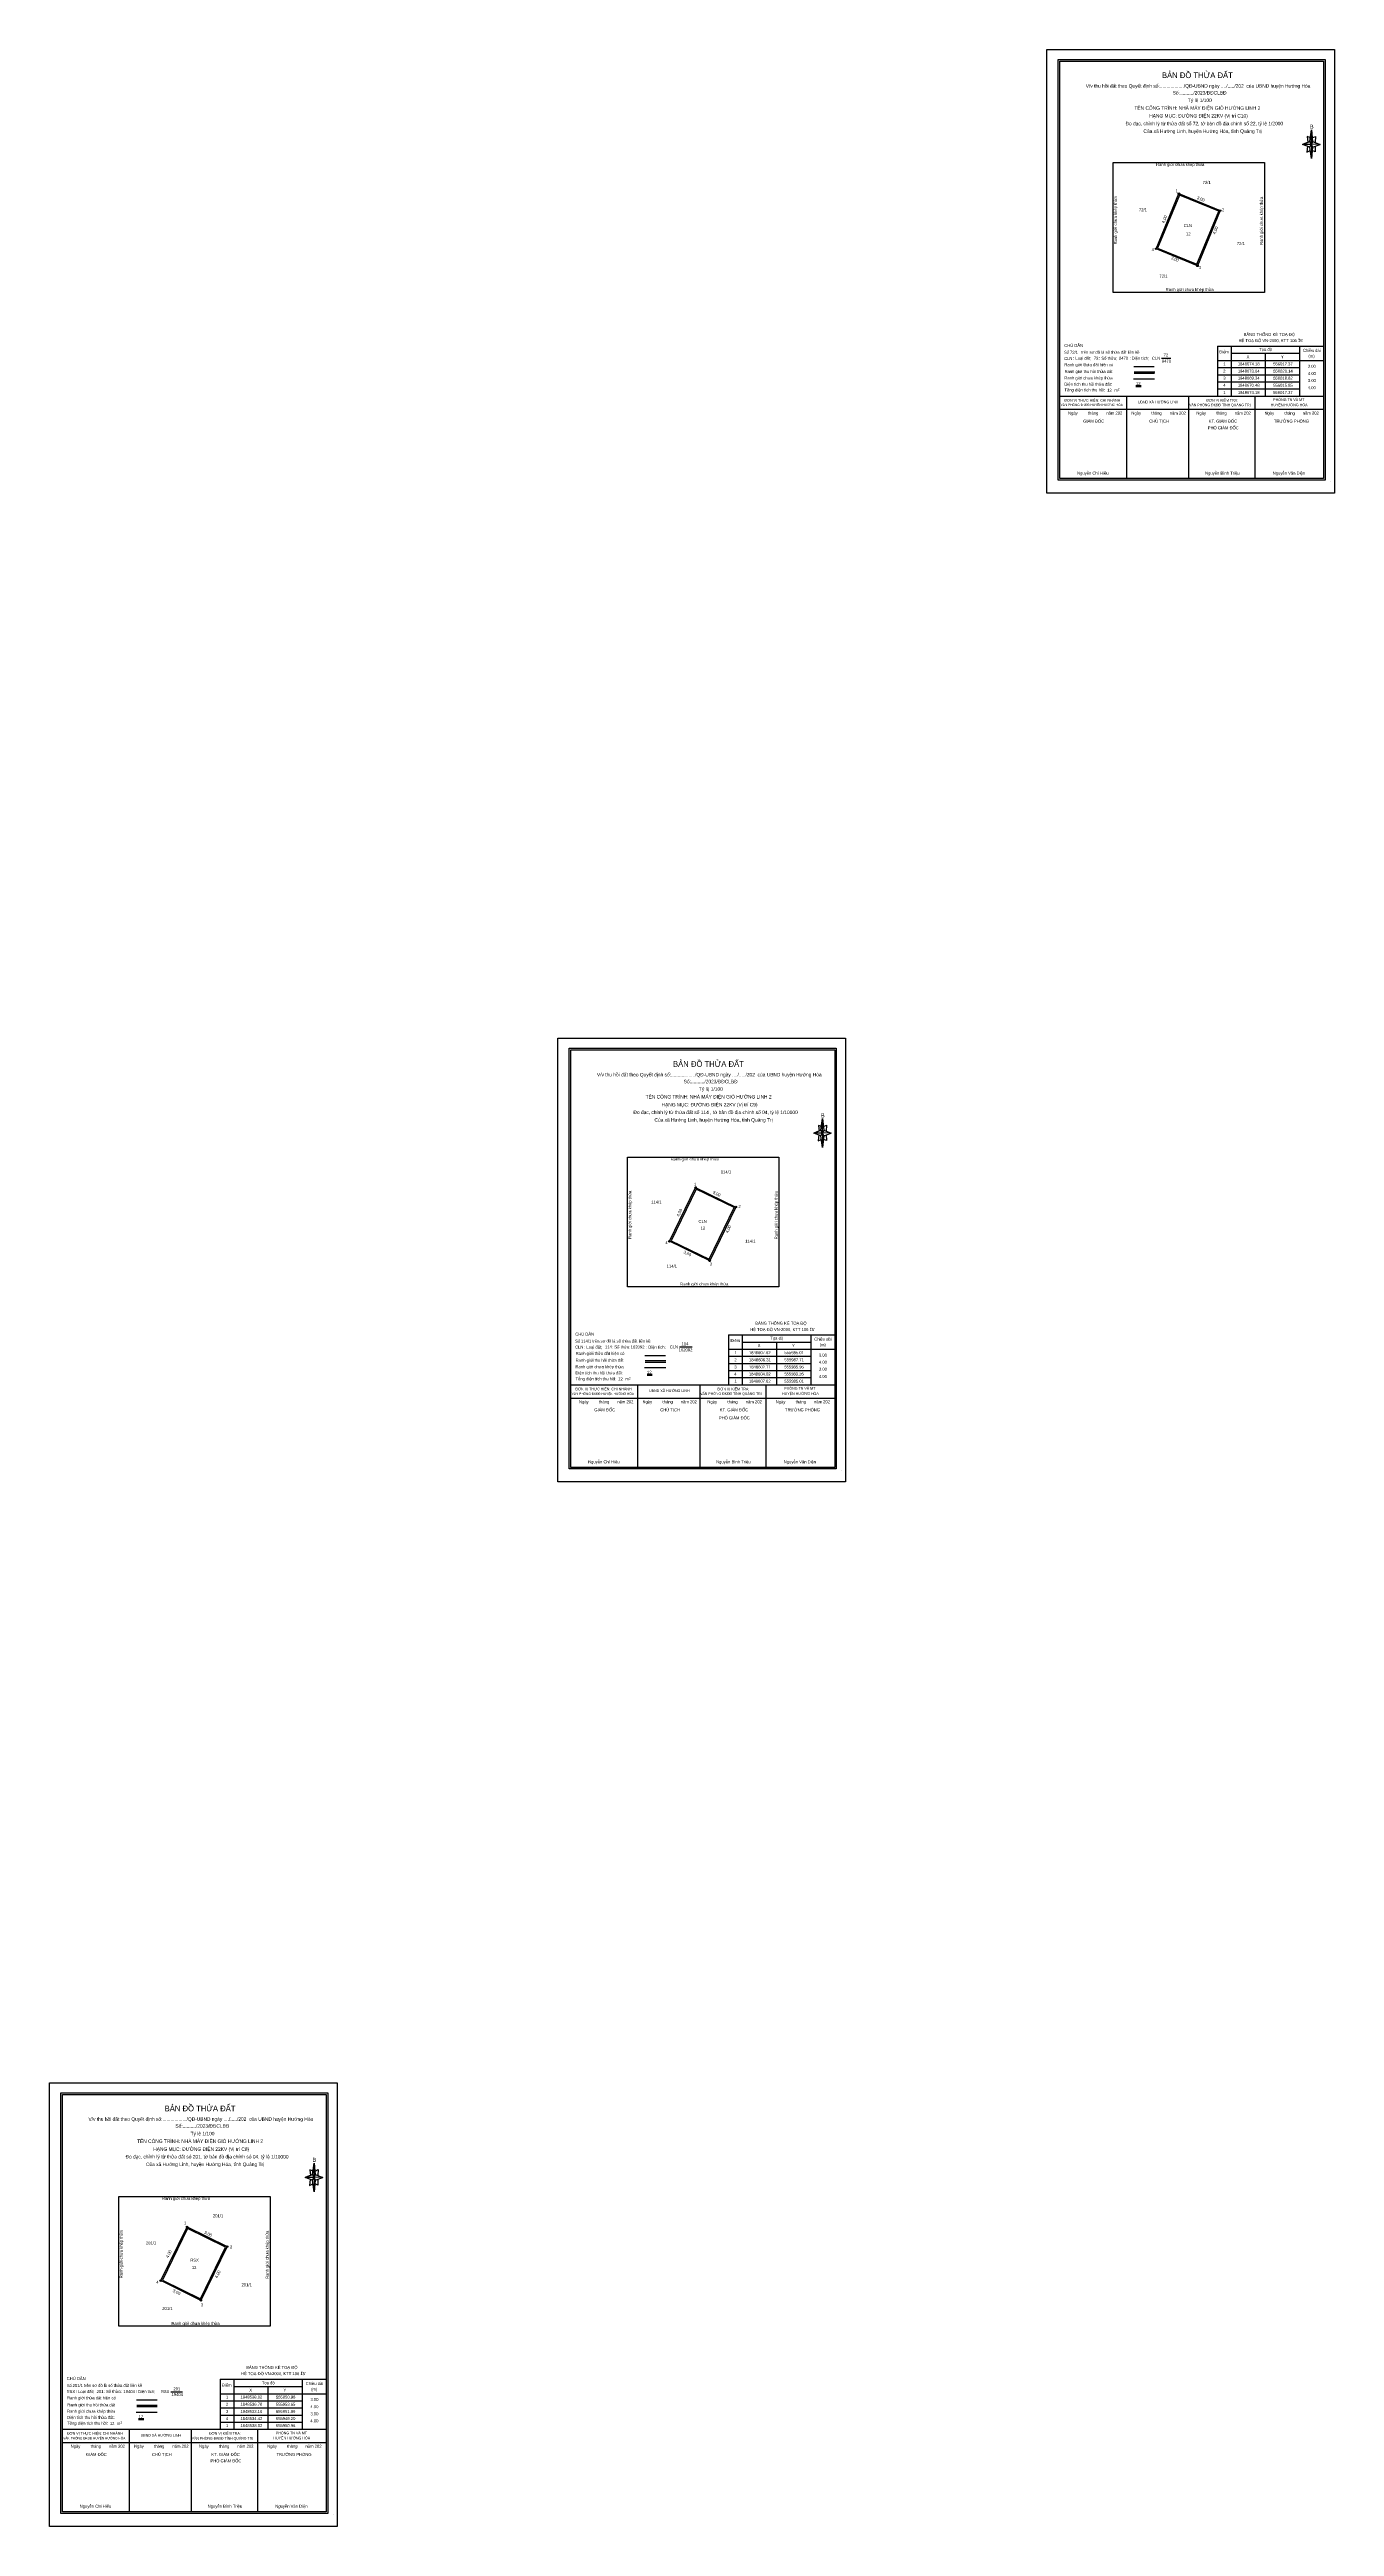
# Model space of a CAD drawing. Extents: x 554477 to 556972, y 1848154 to 1850269.
# Drawn here: x 555941.8 to 556027.8, y 1848518 to 1848683.8 of the extents above; entities that cross this region are included whole.
import ezdxf

# ---------------------------------------------------------------- set-up
doc = ezdxf.new("R2010")
doc.units = 0
for name, color, linetype in [('Level 10', 7, 'Continuous'), ('Level 13', 7, 'Continuous'), ('Level 16', 7, 'Continuous'), ('Level 18', 7, 'Continuous'), ('Level 2', 7, 'Continuous'), ('Level 21', 7, 'Continuous'), ('Level 27', 7, 'Continuous'), ('Level 5', 7, 'Continuous'), ('Level 55', 7, 'Continuous'), ('Level 56', 7, 'Continuous'), ('Level 6', 7, 'Continuous'), ('Level 67', 7, 'Continuous'), ('Level 68', 7, 'Continuous'), ('Level 73', 7, 'Continuous')]:
    doc.layers.add(name, color=color, linetype=linetype)

msp = doc.modelspace()

# ---------------------------------------------------------------- linework, layer by layer
at = {"layer": 'Level 10'}
for points in [[(556020.14, 1848673.04), (556018.62, 1848669.34), (556015.85, 1848670.48), (556017.37, 1848674.18), (556020.14, 1848673.04)], [(555987.71, 1848606.31), (555985.96, 1848602.71), (555983.26, 1848604.02), (555985.01, 1848607.62), (555987.71, 1848606.31)], [(555953.65, 1848536.7), (555951.89, 1848533.1), (555949.2, 1848534.42), (555950.96, 1848538.02), (555953.65, 1848536.7)]]:
    msp.add_lwpolyline(points, dxfattribs=at)
at = {"layer": 'Level 13'}
msp.add_line((555949.88, 1848526.98), (555950.65, 1848526.98), dxfattribs=at)
for points in [[(556016.21, 1848663.15), (556016.84, 1848663.15)], [(555983.94, 1848596.94), (555984.78, 1848596.94)]]:
    msp.add_lwpolyline(points, dxfattribs=at)
at = {"layer": 'Level 16'}
for p, q in [((556014.37, 1848662.24), (556015.76, 1848662.24)), ((555981.64, 1848596.03), (555983.02, 1848596.03)), ((555947.59, 1848526.08), (555948.97, 1848526.08))]:
    msp.add_line(p, q, dxfattribs=at)
for points in [[(556020.04, 1848673), (556017.41, 1848674.08), (556015.95, 1848670.53), (556018.58, 1848669.45), (556020.04, 1848673)], [(556015.74, 1848661.75), (556014.34, 1848661.75)], [(555987.6, 1848606.27), (555985.05, 1848607.51), (555983.37, 1848604.06), (555985.92, 1848602.82), (555987.6, 1848606.27)], [(555983.01, 1848595.54), (555981.6, 1848595.54)], [(555956.53, 1848531.36), (555946.4, 1848531.36), (555946.4, 1848540.05), (555956.53, 1848540.05), (555956.53, 1848531.36)], [(555953.54, 1848536.66), (555950.99, 1848537.91), (555949.31, 1848534.46), (555951.86, 1848533.21), (555953.54, 1848536.66)], [(555948.96, 1848525.6), (555947.56, 1848525.6)]]:
    msp.add_lwpolyline(points, dxfattribs=at)
at = {"layer": 'Level 2'}
for points in [[(556008.54, 1848683.82), (556027.79, 1848683.82), (556027.79, 1848654.11), (556008.54, 1848654.11)], [(555975.8, 1848617.61), (555995.05, 1848617.61), (555995.05, 1848587.9), (555975.8, 1848587.9)], [(555941.75, 1848547.67), (555961.01, 1848547.67), (555961.01, 1848517.96), (555941.75, 1848517.96)]]:
    msp.add_lwpolyline(points, close=True, dxfattribs=at)
at = {"layer": 'Level 21'}
for centre in [(556017.37, 1848674.18), (556020.14, 1848673.04), (556020.14, 1848673.04), (556015.85, 1848670.48), (556018.62, 1848669.34), (555985.01, 1848607.62), (555987.71, 1848606.31), (555987.71, 1848606.31), (555983.26, 1848604.02), (555985.96, 1848602.71), (555950.96, 1848538.02), (555953.65, 1848536.7), (555953.65, 1848536.7), (555949.2, 1848534.42), (555951.89, 1848533.1)]:
    msp.add_circle(centre, 0.05, dxfattribs=at)
at = {"layer": 'Level 27'}
for p, q in [((556027.06, 1848664.48), (556027.06, 1848660.62)), ((556027.06, 1848664.48), (556027.06, 1848660.62)), ((556019.95, 1848663.97), (556027.06, 1848663.97)), ((556019.95, 1848663.97), (556019.95, 1848660.62)), ((556019.95, 1848663.01), (556027.06, 1848663.01)), ((556020.87, 1848663.97), (556020.87, 1848660.62)), ((556020.87, 1848663.49), (556025.46, 1848663.49)), ((556023.16, 1848663.49), (556023.16, 1848660.62)), ((556025.46, 1848663.97), (556025.46, 1848660.62)), ((556019.95, 1848662.53), (556025.46, 1848662.53)), ((556019.95, 1848662.05), (556025.46, 1848662.05)), ((556019.95, 1848661.58), (556025.46, 1848661.58)), ((556019.95, 1848661.1), (556025.46, 1848661.1)), ((556019.95, 1848660.62), (556027.06, 1848660.62)), ((556019.95, 1848660.62), (556027.06, 1848660.62)), ((555994.33, 1848598.27), (555994.33, 1848594.41)), ((555994.33, 1848598.27), (555994.33, 1848594.41)), ((555987.21, 1848597.76), (555994.33, 1848597.76)), ((555987.21, 1848597.76), (555987.21, 1848594.41)), ((555987.21, 1848596.8), (555994.33, 1848596.8)), ((555988.13, 1848597.76), (555988.13, 1848594.41)), ((555988.13, 1848597.27), (555992.72, 1848597.27)), ((555990.43, 1848597.27), (555990.43, 1848594.41)), ((555992.72, 1848597.76), (555992.72, 1848594.41)), ((555987.21, 1848596.32), (555992.72, 1848596.32)), ((555987.21, 1848595.84), (555992.72, 1848595.84)), ((555987.21, 1848595.37), (555992.72, 1848595.37)), ((555987.21, 1848594.89), (555992.72, 1848594.89)), ((555987.21, 1848594.41), (555994.33, 1848594.41)), ((555987.21, 1848594.41), (555994.33, 1848594.41)), ((555953.17, 1848527.82), (555960.28, 1848527.82)), ((555953.17, 1848527.82), (555953.17, 1848524.47)), ((555953.17, 1848526.85), (555960.28, 1848526.85)), ((555954.09, 1848527.82), (555954.09, 1848524.47)), ((555954.09, 1848527.33), (555958.68, 1848527.33)), ((555956.38, 1848527.33), (555956.38, 1848524.47)), ((555958.68, 1848527.82), (555958.68, 1848524.47)), ((555960.28, 1848528.32), (555960.28, 1848524.47)), ((555960.28, 1848528.32), (555960.28, 1848524.47)), ((555953.17, 1848526.38), (555958.68, 1848526.38)), ((555953.17, 1848525.9), (555958.68, 1848525.9)), ((555953.17, 1848525.42), (555958.68, 1848525.42)), ((555953.17, 1848524.95), (555958.68, 1848524.95)), ((555953.17, 1848524.47), (555960.28, 1848524.47)), ((555953.17, 1848524.47), (555960.28, 1848524.47))]:
    msp.add_line(p, q, dxfattribs=at)
at = {"layer": 'Level 56'}
for points in [[(556012.97, 1848676.26), (556023.1, 1848676.26), (556023.1, 1848667.56), (556012.97, 1848667.56)], [(555980.46, 1848609.66), (555990.59, 1848609.66), (555990.59, 1848600.97), (555980.46, 1848600.97)]]:
    msp.add_lwpolyline(points, close=True, dxfattribs=at)
at = {"layer": 'Level 67'}
for p, q in [((556026.19, 1848677.91), (556025.97, 1848677.99)), ((556025.97, 1848677.99), (556026.01, 1848677.61)), ((556026.15, 1848677.67), (556026.25, 1848678.45)), ((556026.31, 1848677.91), (556026.53, 1848678.01)), ((556026.53, 1848678.01), (556026.49, 1848677.61)), ((556026.15, 1848677.67), (556025.66, 1848677.47)), ((556025.66, 1848677.47), (556026.15, 1848677.67)), ((556026.15, 1848677.29), (556025.66, 1848677.47)), ((556026.25, 1848677.47), (556025.66, 1848677.47)), ((556025.99, 1848677.35), (556025.95, 1848676.96)), ((556025.95, 1848676.96), (556026.17, 1848677.06)), ((556026.25, 1848677.47), (556026.15, 1848677.67)), ((556026.15, 1848677.67), (556026.33, 1848677.29)), ((556026.83, 1848677.47), (556026.25, 1848677.49)), ((556026.25, 1848677.49), (556026.25, 1848677.47)), ((556026.25, 1848677.47), (556026.33, 1848677.29)), ((556026.33, 1848677.29), (556026.25, 1848676.52)), ((556026.51, 1848676.98), (556026.31, 1848677.06)), ((556026.33, 1848677.67), (556026.83, 1848677.47)), ((556026.33, 1848677.29), (556026.83, 1848677.47)), ((556026.33, 1848677.29), (556026.83, 1848677.47)), ((556026.49, 1848677.35), (556026.51, 1848676.98)), ((556014.35, 1848662.59), (556015.73, 1848662.59)), ((556014.37, 1848662.15), (556015.75, 1848662.15)), ((556014.49, 1848661.33), (556014.84, 1848661.33)), ((556014.5, 1848661.26), (556014.85, 1848661.26)), ((556009.4, 1848660.62), (556027.06, 1848660.62)), ((556009.4, 1848659.73), (556027.06, 1848659.73)), ((556013.88, 1848655.09), (556013.88, 1848660.62)), ((556018.05, 1848655.09), (556018.05, 1848660.62)), ((556022.48, 1848655.09), (556022.48, 1848660.62)), ((556027.55, 1848654.88), (556027.55, 1848654.88)), ((556027.55, 1848654.88), (556027.55, 1848654.88)), ((556027.55, 1848654.88), (556027.55, 1848654.88)), ((555993.41, 1848611.46), (555992.92, 1848611.26)), ((555992.92, 1848611.26), (555993.41, 1848611.46)), ((555993.45, 1848611.7), (555993.24, 1848611.78)), ((555993.24, 1848611.78), (555993.28, 1848611.4)), ((555993.41, 1848611.46), (555993.51, 1848612.24)), ((555993.51, 1848611.26), (555993.41, 1848611.46)), ((555993.41, 1848611.46), (555993.59, 1848611.08)), ((555993.57, 1848611.7), (555993.79, 1848611.8)), ((555993.59, 1848611.46), (555994.09, 1848611.26)), ((555993.79, 1848611.8), (555993.75, 1848611.4)), ((555993.41, 1848611.08), (555992.92, 1848611.26)), ((555993.51, 1848611.26), (555992.92, 1848611.26)), ((555993.26, 1848611.14), (555993.22, 1848610.75)), ((555993.22, 1848610.75), (555993.43, 1848610.84)), ((555994.09, 1848611.26), (555993.51, 1848611.28)), ((555993.51, 1848611.28), (555993.51, 1848611.26)), ((555993.51, 1848611.26), (555993.59, 1848611.08)), ((555993.59, 1848611.08), (555993.51, 1848610.31)), ((555993.77, 1848610.76), (555993.57, 1848610.84)), ((555993.59, 1848611.08), (555994.09, 1848611.26)), ((555993.59, 1848611.08), (555994.09, 1848611.26)), ((555993.75, 1848611.14), (555993.77, 1848610.76)), ((555981.62, 1848596.37), (555982.99, 1848596.37)), ((555981.64, 1848595.93), (555983.01, 1848595.93)), ((555981.76, 1848595.12), (555982.11, 1848595.12)), ((555981.77, 1848595.05), (555982.11, 1848595.05)), ((555976.66, 1848594.41), (555994.33, 1848594.41)), ((555976.66, 1848593.52), (555994.33, 1848593.52)), ((555981.15, 1848588.88), (555981.15, 1848594.41)), ((555985.31, 1848588.88), (555985.31, 1848594.41)), ((555989.74, 1848588.88), (555989.74, 1848594.41)), ((555994.81, 1848588.67), (555994.81, 1848588.67)), ((555994.81, 1848588.67), (555994.81, 1848588.67)), ((555994.81, 1848588.67), (555994.81, 1848588.67)), ((555959.41, 1848541.76), (555959.19, 1848541.84)), ((555959.19, 1848541.84), (555959.23, 1848541.46)), ((555959.37, 1848541.52), (555959.47, 1848542.29)), ((555959.53, 1848541.76), (555959.75, 1848541.86)), ((555959.75, 1848541.86), (555959.71, 1848541.46)), ((555959.37, 1848541.52), (555958.87, 1848541.32)), ((555958.87, 1848541.32), (555959.37, 1848541.52)), ((555959.37, 1848541.14), (555958.87, 1848541.32)), ((555959.47, 1848541.32), (555958.87, 1848541.32)), ((555959.21, 1848541.2), (555959.17, 1848540.8)), ((555959.17, 1848540.8), (555959.39, 1848540.9)), ((555959.47, 1848541.32), (555959.37, 1848541.52)), ((555959.37, 1848541.52), (555959.55, 1848541.14)), ((555960.05, 1848541.32), (555959.47, 1848541.34)), ((555959.47, 1848541.34), (555959.47, 1848541.32)), ((555959.47, 1848541.32), (555959.55, 1848541.14)), ((555959.55, 1848541.14), (555959.47, 1848540.37)), ((555959.73, 1848540.82), (555959.53, 1848540.9)), ((555959.55, 1848541.52), (555960.05, 1848541.32)), ((555959.55, 1848541.14), (555960.05, 1848541.32)), ((555959.55, 1848541.14), (555960.05, 1848541.32)), ((555959.71, 1848541.2), (555959.73, 1848540.82)), ((555947.57, 1848526.43), (555948.95, 1848526.43)), ((555947.59, 1848525.99), (555948.97, 1848525.99)), ((555947.71, 1848525.18), (555948.06, 1848525.18)), ((555947.72, 1848525.11), (555948.06, 1848525.11)), ((555942.62, 1848524.47), (555960.28, 1848524.47)), ((555942.62, 1848523.58), (555960.28, 1848523.58)), ((555947.1, 1848518.94), (555947.1, 1848524.47)), ((555951.27, 1848518.94), (555951.27, 1848524.47)), ((555955.7, 1848518.94), (555955.7, 1848524.47)), ((555960.77, 1848518.73), (555960.77, 1848518.73)), ((555960.77, 1848518.73), (555960.77, 1848518.73)), ((555960.77, 1848518.73), (555960.77, 1848518.73))]:
    msp.add_line(p, q, dxfattribs=at)
for points in [[(556009.29, 1848683.15), (556027.17, 1848683.15), (556027.17, 1848654.98), (556009.29, 1848654.98)], [(556009.4, 1848683.04), (556027.06, 1848683.04), (556027.06, 1848655.09), (556009.4, 1848655.09)], [(556026.25, 1848678.45), (556026.33, 1848677.67), (556026.25, 1848677.47)], [(556026.25, 1848677.47), (556026.25, 1848676.52), (556026.15, 1848677.29)], [(555976.55, 1848616.94), (555994.43, 1848616.94), (555994.43, 1848588.77), (555976.55, 1848588.77)], [(555976.66, 1848616.83), (555994.33, 1848616.83), (555994.33, 1848588.88), (555976.66, 1848588.88)], [(555993.51, 1848612.24), (555993.59, 1848611.46), (555993.51, 1848611.26)], [(555993.51, 1848611.26), (555993.51, 1848610.31), (555993.41, 1848611.08)], [(555942.51, 1848547), (555960.39, 1848547), (555960.39, 1848518.83), (555942.51, 1848518.83)], [(555942.62, 1848546.89), (555960.28, 1848546.89), (555960.28, 1848518.93), (555942.62, 1848518.93)], [(555959.47, 1848542.29), (555959.55, 1848541.52), (555959.47, 1848541.32)], [(555959.47, 1848541.32), (555959.47, 1848540.37), (555959.37, 1848541.14)]]:
    msp.add_lwpolyline(points, close=True, dxfattribs=at)

# ---------------------------------------------------------------- texts
at = {"layer": 'Level 13'}
for s, p in [('CLN ', (556015.57, 1848663.05)), ('8470', (556016.23, 1848662.86)), ('72', (556016.35, 1848663.27)), ('CLN ', (555983.29, 1848596.84)), ('162092', (555983.88, 1848596.65)), ('114', (555984.07, 1848597.06)), ('RSX', (555949.21, 1848526.89)), ('19404', (555949.92, 1848526.69)), ('201', (555950.05, 1848527.07))]:
    msp.add_text(s, height=0.2, dxfattribs=at).set_placement(p)
at = {"layer": 'Level 18'}
for s, p in [('CLN', (556017.7, 1848671.93)), ('CLN', (555985.21, 1848605.25)), ('RSX', (555951.18, 1848535.69))]:
    msp.add_text(s, height=0.2, dxfattribs=at).set_placement(p)
at = {"layer": 'Level 21'}
for s, p in [('1', (556017.15, 1848674.27)), ('2', (556020.26, 1848672.99)), ('4', (556015.55, 1848670.33)), ('3', (556018.71, 1848669.12)), ('1', (555984.91, 1848607.74)), ('1', (555984.91, 1848607.74)), ('2', (555987.88, 1848606.25)), ('4', (555982.99, 1848603.83)), ('3', (555985.96, 1848602.39)), ('1', (555950.76, 1848538.18)), ('1', (555950.76, 1848538.18)), ('2', (555953.84, 1848536.57)), ('4', (555948.9, 1848534.22)), ('3', (555951.89, 1848532.7))]:
    msp.add_text(s, height=0.2, dxfattribs=at).set_placement(p)
at = {"layer": 'Level 27'}
for s, p in [('Điểm', (556020.08, 1848663.48)), ('1', (556020.35, 1848662.67)), ('1848674.18', (556021.32, 1848662.67)), ('X', (556021.91, 1848663.15)), ('Tọa độ', (556022.75, 1848663.64)), ('556017.37', (556023.69, 1848662.67)), ('Y', (556024.21, 1848663.15)), ('Chiều dài', (556025.69, 1848663.58)), ('(m)', (556026.05, 1848663.2)), ('4', (556020.34, 1848661.24)), ('2', (556020.34, 1848662.19)), ('3', (556020.35, 1848661.72)), ('1848673.04', (556021.32, 1848662.19)), ('1848669.34', (556021.32, 1848661.72)), ('1848670.48', (556021.32, 1848661.24)), ('556020.14', (556023.69, 1848662.19)), ('556018.62', (556023.69, 1848661.72)), ('556015.85', (556023.69, 1848661.24)), ('4.00', (556026.01, 1848662.03)), ('4.00', (556026.01, 1848661.08)), ('3.00', (556026.01, 1848662.51)), ('3.00', (556026.01, 1848661.56)), ('1', (556020.35, 1848660.76)), ('1848674.18', (556021.32, 1848660.76)), ('556017.37', (556023.69, 1848660.76)), ('Điểm', (555987.35, 1848597.27)), ('1', (555987.62, 1848596.46)), ('1848607.62', (555988.58, 1848596.46)), ('X', (555989.17, 1848596.94)), ('Tọa độ', (555990.02, 1848597.43)), ('555985.01', (555990.96, 1848596.46)), ('Y', (555991.47, 1848596.94)), ('Chiều dài', (555992.96, 1848597.37)), ('3.00', (555993.27, 1848596.3)), ('(m)', (555993.32, 1848596.99)), ('4', (555987.6, 1848595.03)), ('2', (555987.61, 1848595.98)), ('3', (555987.61, 1848595.5)), ('1', (555987.62, 1848594.55)), ('1848604.02', (555988.58, 1848595.03)), ('1848607.62', (555988.58, 1848594.55)), ('1848606.31', (555988.59, 1848595.98)), ('1848602.71', (555988.59, 1848595.5)), ('555985.96', (555990.95, 1848595.5)), ('555983.26', (555990.95, 1848595.03)), ('555987.71', (555990.96, 1848595.98)), ('555985.01', (555990.96, 1848594.55)), ('4.00', (555993.27, 1848595.82)), ('3.00', (555993.27, 1848595.35)), ('4.00', (555993.27, 1848594.87)), ('Điểm', (555953.3, 1848527.32)), ('X', (555955.13, 1848526.99)), ('Tọa độ', (555955.97, 1848527.48)), ('Y', (555957.42, 1848526.99)), ('Chiều dài', (555958.91, 1848527.43)), ('(m)', (555959.27, 1848527.05)), ('2', (555953.56, 1848526.04)), ('4', (555953.56, 1848525.08)), ('3', (555953.57, 1848525.56)), ('1', (555953.57, 1848526.52)), ('1848538.02', (555954.54, 1848526.52)), ('1848536.70', (555954.54, 1848526.04)), ('1848533.10', (555954.54, 1848525.56)), ('1848534.42', (555954.54, 1848525.08)), ('555950.96', (555956.91, 1848526.52)), ('555953.65', (555956.91, 1848526.04)), ('555951.89', (555956.91, 1848525.56)), ('555949.20', (555956.91, 1848525.08)), ('3.00', (555959.22, 1848526.36)), ('4.00', (555959.22, 1848525.88)), ('3.00', (555959.22, 1848525.4)), ('4.00', (555959.22, 1848524.93)), ('1', (555953.57, 1848524.61)), ('1848538.02', (555954.54, 1848524.61)), ('555950.96', (555956.91, 1848524.61))]:
    msp.add_text(s, height=0.2, dxfattribs=at).set_placement(p)
at = {"layer": 'Level 5'}
for s, rotation, p in [('3,00', 337.623, (556018.56, 1848673.83)), ('3,00', 337.623, (556018.56, 1848673.83)), ('4,00', 67.6243, (556016.4, 1848672.17)), ('4,00', 67.6243, (556016.4, 1848672.17)), ('4,00', 67.6243, (556019.81, 1848671.43)), ('4,00', 67.6243, (556019.81, 1848671.43)), ('3,00', 337.623, (556016.82, 1848669.8)), ('3,00', 337.623, (556016.82, 1848669.8)), ('3,00', 334.0576, (555986.14, 1848607.23)), ('3,00', 334.0576, (555986.14, 1848607.23)), ('4,00', 64.057, (555983.9, 1848605.65)), ('4,00', 64.057, (555983.9, 1848605.65)), ('4,00', 64.057, (555987.18, 1848604.55)), ('4,00', 64.057, (555987.18, 1848604.55)), ('3,00', 334.0576, (555984.18, 1848603.23)), ('3,00', 334.0576, (555984.18, 1848603.23)), ('3,00', 333.9278, (555952.09, 1848537.58)), ('3,00', 333.9278, (555952.09, 1848537.58)), ('4,00', 63.9276, (555949.71, 1848535.92)), ('4,00', 63.9276, (555949.71, 1848535.92)), ('4,00', 63.9282, (555952.99, 1848534.56)), ('4,00', 63.9282, (555952.99, 1848534.56)), ('3,00', 333.9261, (555949.98, 1848533.68)), ('3,00', 333.9261, (555949.98, 1848533.68))]:
    msp.add_text(s, height=0.2, rotation=rotation, dxfattribs=at).set_placement(p)
for p in [(556017.85, 1848671.38), (555985.35, 1848604.8), (555951.28, 1848535.19)]:
    msp.add_text('12', height=0.2, dxfattribs=at).set_placement(p)
at = {"layer": 'Level 55'}
for p in [(556013.22, 1848670.77), (555980.71, 1848604.18), (555946.65, 1848534.57)]:
    msp.add_text('Ranh giới chưa khép thửa', height=0.2, rotation=90, dxfattribs=at).set_placement(p)
at = {"layer": 'Level 56'}
for p in [(556015.85, 1848676.02), (556016.49, 1848667.65), (555983.34, 1848609.43), (555983.99, 1848601.06), (555949.28, 1848539.82), (555949.92, 1848531.45)]:
    msp.add_text('Ranh giới chưa khép thửa', height=0.2, dxfattribs=at).set_placement(p)
for p in [(556023, 1848670.74), (555990.5, 1848604.15), (555956.43, 1848534.54)]:
    msp.add_text('Ranh giới chưa khép thửa', height=0.2, rotation=90, dxfattribs=at).set_placement(p)
at = {"layer": 'Level 6'}
for p in [(556017.85, 1848671.38), (555985.35, 1848604.8), (555951.28, 1848535.19)]:
    msp.add_text('12', height=0.2, dxfattribs=at).set_placement(p)
at = {"layer": 'Level 67'}
for s, height, p in [('V/v thu hồi đất theo Quyết định số:................../QĐ-UBND ngày ..../...../202  của UBND huyện Hướng Hóa', 0.23392, (556011.14, 1848681.27)), ('BẢN ĐỒ THỬA ĐẤT', 0.384, (556016.24, 1848681.91)), ('Số:........../2023/ĐĐCLBĐ', 0.2339, (556016.96, 1848680.81)), ('TÊN CÔNG TRÌNH: NHÀ MÁY ĐIỆN GIÓ HƯỚNG LINH 2', 0.2339, (556014.4, 1848679.79)), ('HẠNG MỤC: ĐƯỜNG ĐIỆN 22KV (Vị trí C10)', 0.2339, (556015.39, 1848679.27)), ('Tỷ lệ 1/100', 0.2339, (556017.98, 1848680.31)), ('Đo đạc, chỉnh lý từ thửa đất số 72, tờ bản đồ địa chính số 22, tỷ lệ 1/2000', 0.2339, (556013.8, 1848678.75)), ('Của xã Hướng Linh, huyện Hướng Hóa, tỉnh Quảng Trị', 0.2339, (556015, 1848678.24)), ('B', 0.274, (556026.14, 1848678.52)), ("HỆ TOẠ ĐỘ VN-2000, KTT 106 15'", 0.2, (556021.37, 1848664.23)), ('BẢNG THỐNG KÊ TOẠ ĐỘ', 0.2, (556021.71, 1848664.64)), ('o', 0.139, (556025.38, 1848664.38)), ('CHÚ DẪN', 0.2, (556009.7, 1848663.91)), ('Ranh giới thửa đất hiện có', 0.2, (556009.71, 1848662.62)), ('Tổng diện tích thu hồi:', 0.2, (556009.71, 1848660.93)), ('Ranh giới chưa khép thửa', 0.2, (556009.71, 1848661.73)), ('Diện tích thu hồi thửa đất:', 0.2, (556009.71, 1848661.31)), ('Ranh giới thu hồi thửa đất', 0.2, (556009.72, 1848662.16)), ('VĂN PHÒNG ĐKĐĐ HUYỆN HƯỚNG HÓA', 0.1541, (556009.46, 1848659.95)), ('ĐƠN VỊ THỰC HIỆN: CHI NHÁNH', 0.1754, (556009.7, 1848660.25)), ('Ngày         tháng       năm 202', 0.2, (556009.95, 1848659.38)), ('Ngày         tháng       năm 202', 0.2, (556014.2, 1848659.38)), ('UBND XÃ HƯỚNG LINH', 0.1754, (556014.63, 1848660.13)), ('VĂN PHÒNG ĐKĐĐ TỈNH QUẢNG TRỊ', 0.1696, (556018.06, 1848659.94)), ('Ngày         tháng       năm 202', 0.2, (556018.55, 1848659.38)), ('ĐƠN VỊ KIỂM TRA:', 0.1754, (556019.21, 1848660.25)), ('Ngày         tháng       năm 202', 0.2, (556023.11, 1848659.38)), ('HUYỆN HƯỚNG HÓA', 0.1754, (556023.53, 1848659.94)), ('PHÒNG TN VÀ MT', 0.1754, (556023.69, 1848660.29)), ('GIÁM ĐỐC', 0.2, (556010.97, 1848658.84)), (' CHỦ TỊCH', 0.2, (556015.31, 1848658.84)), ('PHÓ GIÁM ĐỐC', 0.2, (556019.31, 1848658.39)), ('KT. GIÁM ĐỐC', 0.2, (556019.37, 1848658.84)), ('TRƯỞNG PHÒNG', 0.2, (556023.74, 1848658.84)), ('Nguyễn Chí Hiếu', 0.2, (556010.56, 1848655.36)), ('Nguyễn Bình Triệu', 0.2, (556019.13, 1848655.36)), ('Nguyễn Văn Diện', 0.2, (556023.66, 1848655.36)), ('V/v thu hồi đất theo Quyết định số:................../QĐ-UBND ngày ..../...../202  của UBND huyện Hướng Hóa', 0.23392, (555978.41, 1848615.06)), ('BẢN ĐỒ THỬA ĐẤT', 0.384, (555983.5, 1848615.7)), ('Số:........../2023/ĐĐCLBĐ', 0.2339, (555984.22, 1848614.6)), ('TÊN CÔNG TRÌNH: NHÀ MÁY ĐIỆN GIÓ HƯỚNG LINH 2', 0.2339, (555981.67, 1848613.58)), ('HẠNG MỤC: ĐƯỜNG ĐIỆN 22KV (Vị trí C9)', 0.2339, (555982.74, 1848613.05)), ('Tỷ lệ 1/100', 0.2339, (555985.24, 1848614.1)), ('Đo đạc, chỉnh lý từ thửa đất số 114 , tờ bản đồ địa chính số 04, tỷ lệ 1/10000', 0.2339, (555980.85, 1848612.54)), ('Của xã Hướng Linh, huyện Hướng Hóa, tỉnh Quảng Trị', 0.2339, (555982.26, 1848612.03)), ('B', 0.274, (555993.4, 1848612.31)), ("HỆ TOẠ ĐỘ VN-2000, KTT 106 15'", 0.2, (555988.67, 1848598.01)), ('BẢNG THỐNG KÊ TOẠ ĐỘ', 0.2, (555989.01, 1848598.43)), ('o', 0.139, (555992.68, 1848598.16)), ('CHÚ DẪN', 0.2, (555976.96, 1848597.7)), ('Ranh giới thửa đất hiện có', 0.2, (555976.98, 1848596.41)), ('Tổng diện tích thu hồi:', 0.2, (555976.97, 1848594.71)), ('Ranh giới chưa khép thửa', 0.2, (555976.97, 1848595.52)), ('Diện tích thu hồi thửa đất:', 0.2, (555976.97, 1848595.1)), ('Ranh giới thu hồi thửa đất', 0.2, (555976.98, 1848595.95)), ('VĂN PHÒNG ĐKĐĐ HUYỆN HƯỚNG HÓA', 0.1541, (555976.72, 1848593.73)), ('ĐƠN VỊ THỰC HIỆN: CHI NHÁNH', 0.1754, (555976.97, 1848594.04)), ('Ngày         tháng       năm 202', 0.2, (555977.21, 1848593.17)), ('Ngày         tháng       năm 202', 0.2, (555981.46, 1848593.17)), ('UBND XÃ HƯỚNG LINH', 0.1754, (555981.9, 1848593.92)), ('VĂN PHÒNG ĐKĐĐ TỈNH QUẢNG TRỊ', 0.1696, (555985.32, 1848593.73)), ('Ngày         tháng       năm 202', 0.2, (555985.81, 1848593.17)), ('ĐƠN VỊ KIỂM TRA:', 0.1754, (555986.48, 1848594.04)), ('Ngày         tháng       năm 202', 0.2, (555990.38, 1848593.17)), ('HUYỆN HƯỚNG HÓA', 0.1754, (555990.8, 1848593.73)), ('PHÒNG TN VÀ MT', 0.1754, (555990.95, 1848594.08)), ('GIÁM ĐỐC', 0.2, (555978.23, 1848592.63)), (' CHỦ TỊCH', 0.2, (555982.57, 1848592.63)), ('PHÓ GIÁM ĐỐC', 0.2, (555986.57, 1848592.09)), ('KT. GIÁM ĐỐC', 0.2, (555986.63, 1848592.63)), ('TRƯỞNG PHÒNG', 0.2, (555991, 1848592.63)), ('Nguyễn Chí Hiếu', 0.2, (555977.82, 1848589.15)), ('Nguyễn Bình Triệu', 0.2, (555986.39, 1848589.15)), ('Nguyễn Văn Diện', 0.2, (555990.92, 1848589.15)), ('V/v thu hồi đất theo Quyết định số:................../QĐ-UBND ngày ..../...../202  của UBND huyện Hướng Hóa', 0.23392, (555944.36, 1848545.12)), ('BẢN ĐỒ THỬA ĐẤT', 0.384, (555949.46, 1848545.76)), ('TÊN CÔNG TRÌNH: NHÀ MÁY ĐIỆN GIÓ HƯỚNG LINH 2', 0.2339, (555947.62, 1848543.64)), ('HẠNG MỤC: ĐƯỜNG ĐIỆN 22KV (Vị trí C8)', 0.2339, (555948.7, 1848543.11)), ('Số:........../2023/ĐĐCLBĐ', 0.2339, (555950.18, 1848544.66)), ('Tỷ lệ 1/100', 0.2339, (555951.2, 1848544.15)), ('Đo đạc, chỉnh lý từ thửa đất số 201, tờ bản đồ địa chính số 04, tỷ lệ 1/10000', 0.2339, (555946.84, 1848542.6)), ('Của xã Hướng Linh, huyện Hướng Hóa, tỉnh Quảng Trị', 0.2339, (555948.21, 1848542.09)), ('B', 0.274, (555959.36, 1848542.37)), ('BẢNG THỐNG KÊ TOẠ ĐỘ', 0.2, (555954.92, 1848528.51)), ('CHÚ DẪN', 0.2, (555942.91, 1848527.76)), ("HỆ TOẠ ĐỘ VN-2000, KTT 106 15'", 0.2, (555954.58, 1848528.09)), ('o', 0.139, (555958.59, 1848528.25)), ('Ranh giới thửa đất hiện có', 0.2, (555942.93, 1848526.47)), ('Ranh giới chưa khép thửa', 0.2, (555942.93, 1848525.57)), ('Diện tích thu hồi thửa đất:', 0.2, (555942.93, 1848525.16)), ('Ranh giới thu hồi thửa đất', 0.2, (555942.94, 1848526)), ('VĂN PHÒNG ĐKĐĐ HUYỆN HƯỚNG HÓA', 0.1541, (555942.67, 1848523.79)), ('ĐƠN VỊ THỰC HIỆN: CHI NHÁNH', 0.1754, (555942.92, 1848524.1)), ('Tổng diện tích thu hồi:', 0.2, (555942.93, 1848524.77)), ('Ngày         tháng       năm 202', 0.2, (555943.17, 1848523.23)), ('Ngày         tháng       năm 202', 0.2, (555947.42, 1848523.23)), ('UBND XÃ HƯỚNG LINH', 0.1754, (555947.85, 1848523.98)), ('VĂN PHÒNG ĐKĐĐ TỈNH QUẢNG TRỊ', 0.1696, (555951.27, 1848523.78)), ('Ngày         tháng       năm 202', 0.2, (555951.77, 1848523.23)), ('ĐƠN VỊ KIỂM TRA:', 0.1754, (555952.43, 1848524.1)), ('Ngày         tháng       năm 202', 0.2, (555956.33, 1848523.23)), ('HUYỆN HƯỚNG HÓA', 0.1754, (555956.75, 1848523.79)), ('PHÒNG TN VÀ MT', 0.1754, (555956.91, 1848524.13)), ('GIÁM ĐỐC', 0.2, (555944.19, 1848522.68)), (' CHỦ TỊCH', 0.2, (555948.53, 1848522.68)), ('PHÓ GIÁM ĐỐC', 0.2, (555952.53, 1848522.25)), ('KT. GIÁM ĐỐC', 0.2, (555952.59, 1848522.68)), ('TRƯỞNG PHÒNG', 0.2, (555956.95, 1848522.68)), ('Nguyễn Chí Hiếu', 0.2, (555943.78, 1848519.21)), ('Nguyễn Bình Triệu', 0.2, (555952.35, 1848519.21)), ('Nguyễn Văn Diện', 0.2, (555956.87, 1848519.21))]:
    msp.add_text(s, height=height, dxfattribs=at).set_placement(p)
at = {"layer": 'Level 68'}
for s, height, p in [('Số ', 0.2, (556009.69, 1848663.45)), ('CLN', 0.2, (556009.69, 1848663.04)), ('72/1', 0.2, (556010.08, 1848663.45)), (': Loại đất;', 0.2, (556010.29, 1848663.05)), ('trên sơ đồ là số thửa đất liền kề', 0.2, (556010.84, 1848663.45)), ('72', 0.2, (556011.68, 1848663.05)), (': Số thửa; ', 0.2, (556012.03, 1848663.05)), ('8470', 0.2, (556013.36, 1848663.05)), (' : Diện tích;', 0.2, (556013.99, 1848663.05)), ('12', 0.2, (556012.57, 1848660.91)), ('2', 0.15, (556013.28, 1848661)), ('12', 0.2, (556014.5, 1848661.36)), ('m', 0.2, (556013.06, 1848660.91)), ('CLN', 0.2, (555976.95, 1848596.83)), ('Số ', 0.2, (555976.95, 1848597.23)), ('114/1', 0.2, (555977.34, 1848597.24)), (': Loại đất;', 0.2, (555977.55, 1848596.83)), ('trên sơ đồ là số thửa đất liền kề', 0.2, (555978.1, 1848597.24)), ('114', 0.2, (555978.95, 1848596.84)), (': Số thửa; ', 0.2, (555979.42, 1848596.84)), ('162092', 0.2, (555980.67, 1848596.84)), (' : Diện tích;', 0.2, (555981.61, 1848596.83)), ('12', 0.2, (555979.83, 1848594.7)), ('m', 0.2, (555980.32, 1848594.7)), ('2', 0.15, (555980.55, 1848594.78)), ('12', 0.2, (555981.76, 1848595.15)), ('Số ', 0.2, (555942.91, 1848527.29)), ('RSX', 0.2, (555942.9, 1848526.89)), ('201/1', 0.2, (555943.3, 1848527.3)), (': Loại đất;', 0.2, (555943.51, 1848526.89)), ('trên sơ đồ là số thửa đất liền kề', 0.2, (555944.06, 1848527.3)), ('201', 0.2, (555944.9, 1848526.89)), (': Số thửa; ', 0.2, (555945.38, 1848526.9)), ('19404', 0.2, (555946.7, 1848526.89)), (' : Diện tích;', 0.2, (555947.45, 1848526.89)), ('12', 0.2, (555947.72, 1848525.21)), ('12', 0.2, (555945.79, 1848524.76)), ('m', 0.2, (555946.27, 1848524.76)), ('2', 0.15, (555946.5, 1848524.84))]:
    msp.add_text(s, height=height, dxfattribs=at).set_placement(p)
at = {"layer": 'Level 73'}
for s, p in [('72/1', (556018.97, 1848674.83)), ('72/1', (556014.7, 1848672.99)), ('72/1', (556021.25, 1848670.73)), ('72/1', (556016.07, 1848668.55)), ('114/1', (555986.7, 1848608.56)), ('114/1', (555982.04, 1848606.54)), ('114/1', (555988.33, 1848603.92)), ('114/1', (555983.08, 1848602.26)), ('201/1', (555952.69, 1848538.66)), ('201/1', (555948.2, 1848536.84)), ('201/1', (555954.61, 1848534.04)), ('201/1', (555949.3, 1848532.45))]:
    msp.add_text(s, height=0.2, dxfattribs=at).set_placement(p)

doc.saveas('drawing.dxf')
